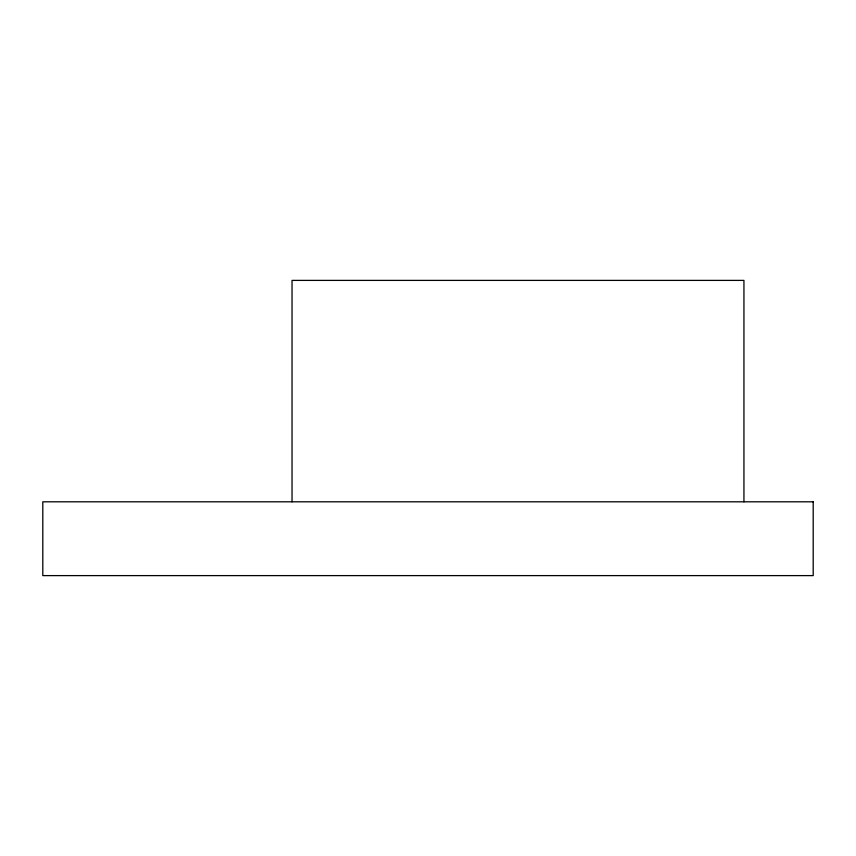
<?xml version="1.0" encoding="UTF-8"?>
<svg xmlns="http://www.w3.org/2000/svg" width="856" height="856" viewBox="0 0 856 856"><rect width="100%" height="100%" fill="white"/><g stroke="black" fill="none" stroke-linecap="round" stroke-linejoin="round"><path stroke-width="1.28" d="M743.939 501.809L743.939 280.394L292.035 280.394L292.035 501.809M813.2 501.809L42.8 501.809L42.8 575.607L813.2 575.607L813.2 501.809"/></g></svg>
